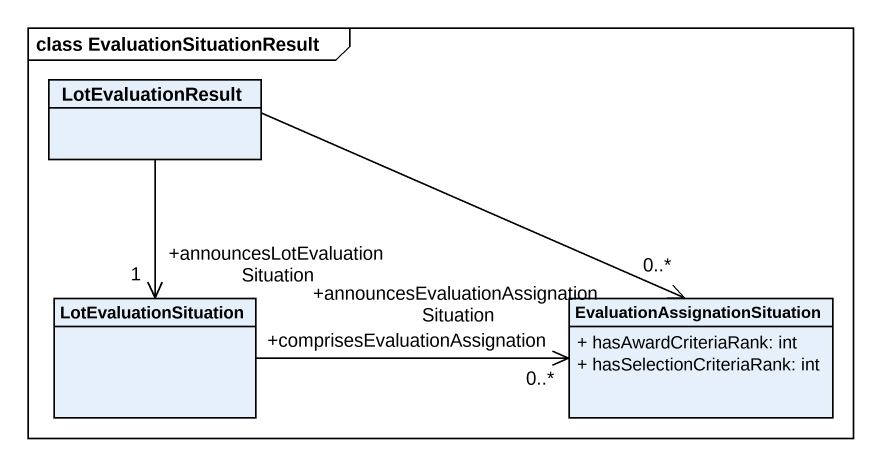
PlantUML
@startuml
mainframe class EvaluationSituationResult
hide circle
hide empty members
skinparam classAttributeIconSize 0
class LotEvaluationResult
class LotEvaluationSituation
class "EvaluationAssignationSituation" as EvaluationAssignationSituati {
  + hasAwardCriteriaRank: int
  + hasSelectionCriteriaRank: int
}
LotEvaluationResult --> "+announcesLotEvaluationSituation\n1" LotEvaluationSituation
LotEvaluationResult -right-> "+announcesEvaluationAssignationSituation\n0..*" EvaluationAssignationSituati
LotEvaluationSituation -right-> "+comprisesEvaluationAssignation\n0..*" EvaluationAssignationSituati
@enduml
